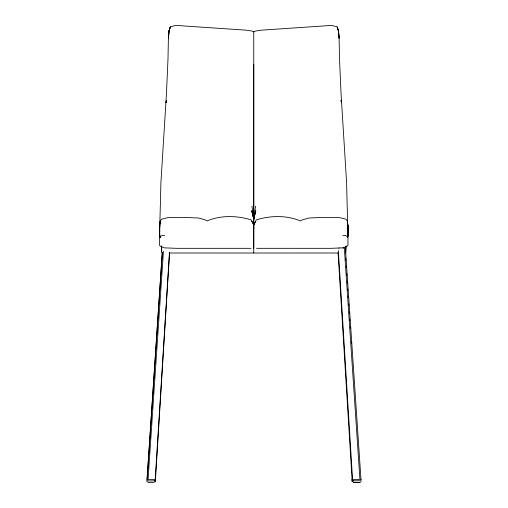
<?xml version="1.0" encoding="UTF-8"?>
<svg xmlns="http://www.w3.org/2000/svg" width="508" height="508" viewBox="0 0 508 508"><rect width="100%" height="100%" fill="white"/><g stroke="black" fill="none" stroke-linecap="round" stroke-linejoin="round"><path stroke-width="0.76" d="M159.55 232.01L159.55 230.899M159.556 236.766L159.544 226.428L160.147 221.704M159.829 227.406L159.544 228.784L159.544 227.857M253.752 229.089L253.746 224.542L251.206 219.894C237.211 215.5 220.618 215.119 207.131 220.936L205.022 219.837L198.622 218.027L183.998 217.373L167.78 217.665L161.563 219.202L160.134 221.24L159.55 228.797M253.752 64.554L253.752 224.93L253.752 31.871L255.626 31.039L261.41 30.169L331.705 25.4L337.179 26.892L338.55 30.944L339.109 38.265L339.535 59.506L341.078 94.196L346.602 182.753L347.732 228.181M347.307 237.636L347.955 233.813M347.961 227.451L347.955 236.766M159.556 231.565L159.728 227.952M347.967 225.609L347.37 221.24L345.942 219.202L339.725 217.665L323.507 217.373L308.889 218.027L302.489 219.837L300.38 220.936C286.887 215.119 270.3 215.5 256.299 219.894L253.759 224.542L253.752 252.933M347.675 227.406L347.961 228.784L347.961 225.146L347.707 226.53M159.556 234.62L159.804 230.676M347.942 235.687L347.701 232.601M347.707 230.676L347.955 234.62M256.54 248.323L330.505 248.329L343.129 247.853L347.307 246.126L347.955 245.288L347.961 226.428L347.358 221.704M159.798 226.53L159.544 225.146L159.556 245.288L160.198 246.126L164.376 247.853L177.006 248.329L250.971 248.323M147.009 479.584L146.977 480.168L162.338 252.235M169.57 252.241L155.334 481.825M169.481 252.686L155.156 480.282M155.194 480.93L155.257 481.59M155.156 481.609L155.372 480.403M147.149 478.765L162.23 252.686M163.449 251.346L148.076 479.489L154.381 479.489L154.286 480.879L146.958 480.955M155.518 479.558L155.238 480.282M347.745 236.785L347.948 234.677M161.658 246.329L161.734 250.952M159.728 231.413L159.563 232.956L159.753 227.882M345.764 250.952L345.84 246.329M159.563 235.687L159.722 233.293M255.568 206.102L253.752 219.24L251.701 210.668L253.752 219.266L255.81 210.668L253.752 219.24L251.936 206.102M347.739 234.239L347.955 232.702M347.751 227.844L347.77 225.031L347.739 230.803L347.694 227.247M345.802 252.99L346.062 245.815M253.74 224.587L253.759 248.329M159.81 237.357L160.122 236.652L162.262 235.452L164.713 235.452M255.861 221.221L253.752 224.892L251.644 221.221M146.92 480.981L147.022 481.609M360.115 482.46L353.282 482.6M338.703 248.094L339.223 247.955M352.266 480.917L352.215 481.825L338.068 252.686M360.978 481.533L361.08 480.898L360.02 480.803L352.971 480.828L352.704 481.482L338.334 250.577M161.938 252.952L161.436 251.365L161.436 245.815M169.062 253.009L338.436 253.009M342.792 235.452L345.243 235.452L347.389 236.652L347.701 237.357M342.868 247.955L345.091 248.26M353.822 482.517L360.134 482.517M147.866 482.6L154.267 482.6M154.286 480.879L155.423 480.968M352.87 480.308L352.12 480.238L352.031 479.558L352.088 480.352M352.698 481.635L352.203 481.578M352.762 480.206L352.571 479.501L352.844 481.533M253.752 31.871L251.879 31.039L246.101 30.169L175.8 25.4L170.332 26.892L168.954 30.944L168.402 38.265L167.977 59.506L166.434 94.196L160.909 182.753L159.76 227.394M160.198 237.636L159.556 233.813M347.669 230.594L347.955 232.01L347.955 229.318M347.669 233.547L347.955 235.007M159.55 229.318L159.766 230.803M159.556 232.702L159.772 234.239M159.988 235.782L160.198 237.319M347.758 227.882L347.955 231.565M347.701 230.822L347.948 232.956L347.694 230.645M159.556 234.677L159.766 236.785M345.504 249.784L361.023 480.085L360.991 479.501M344.386 248.895L359.924 479.406L353.619 479.406L353.714 480.803M345.688 258.21L345.84 260.579M346.208 266.109L346.316 267.691M346.685 273.215L346.843 275.584M347.212 281.115L347.37 283.483M347.739 289.014L347.847 290.595M348.215 296.12L348.317 297.701M348.742 304.019L348.844 305.6M349.269 311.918L349.371 313.5M349.739 319.024L349.847 320.605M350.266 326.923L350.374 328.505M351.269 341.928L351.371 343.51M347.961 227.857L347.961 228.784M169.018 30.944L168.402 38.265L169.062 31.217L170.332 26.892L169.018 30.944M159.741 225.031L159.55 226.485L159.741 225M160.122 222.136L159.931 223.584L160.122 222.136M166.51 100.59L165.868 102.692L166.51 100.59M341.566 102.692L341.001 100.59L341.566 102.692M338.487 30.944L337.179 26.892L338.449 31.217L339.109 38.265L338.487 30.944M347.574 223.564L347.383 222.136L347.574 223.584"/></g></svg>
